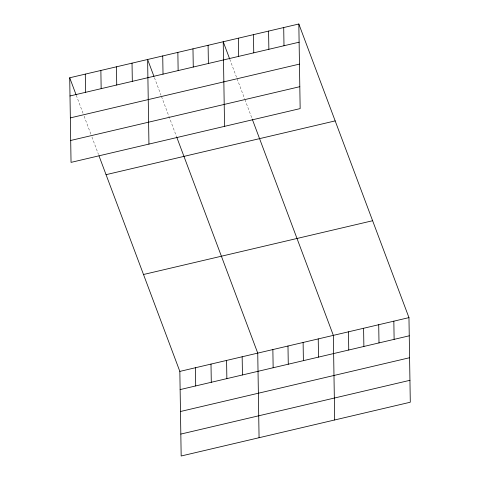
<?xml version="1.0" encoding="UTF-8"?>
<svg xmlns="http://www.w3.org/2000/svg" width="480" height="480" viewBox="0 0 480 480"><rect width="100%" height="100%" fill="white"/><g stroke="black" fill="none" stroke-linecap="round" stroke-linejoin="round"><path stroke-width="0.36" stroke-dasharray="2.4 1.8" d="M229.782 59.244L236.85 78.084M237.102 78.756L244.674 98.94M244.926 99.612L252.246 119.13M154.428 77.664L160.986 95.154M161.49 96.504L176.634 136.872M76.272 95.274L83.34 114.114M84.096 116.13L90.912 134.298M91.92 136.992L98.484 154.488"/><path stroke-width="0.72" d="M298.83 24L300.156 108.6L71.04 162.378L69.714 77.778L298.83 24L408.96 317.622L410.286 402.222L181.17 456L179.844 371.4L98.988 155.832M69.996 95.97L299.118 42.192M70.344 117.882L299.46 64.104M70.698 140.466L299.814 86.688M106.056 174.672L335.172 120.894M143.496 274.506L372.618 220.728M179.844 371.4L408.96 317.622M180.126 389.592L409.242 335.814M180.474 411.504L409.59 357.726M180.828 434.082L409.944 380.304M229.53 58.566L223.218 41.748L224.55 126.348M252.246 119.13L333.348 335.37L334.68 419.97M153.924 76.314L147.612 59.496L148.944 144.096M176.886 137.55L257.742 353.112L259.068 437.718M69.714 77.778L76.02 94.602M393.84 321.168L394.122 339.36M378.714 324.72L379.002 342.912M363.594 328.272L363.882 346.458M348.474 331.818L348.756 350.01M318.228 338.916L318.516 357.108M303.108 342.468L303.39 360.66M283.71 27.552L283.992 45.738M287.982 346.014L288.27 364.206M268.584 31.098L268.872 49.29M272.862 349.566L273.15 367.758M253.464 34.65L253.752 52.842M238.344 38.196L238.626 56.388M242.16 356.772L242.448 374.964M226.584 360.426L226.866 378.618M208.098 45.294L208.386 63.486M211.002 364.086L211.29 382.278M192.978 48.846L193.266 67.038M195.42 367.74L195.708 385.932M177.858 52.392L178.14 70.584M162.732 55.944L163.02 74.136M132.03 63.15L132.318 81.342M116.454 66.81L116.736 84.996M100.872 70.464L101.16 88.656M85.29 74.124L85.578 92.31"/></g></svg>
